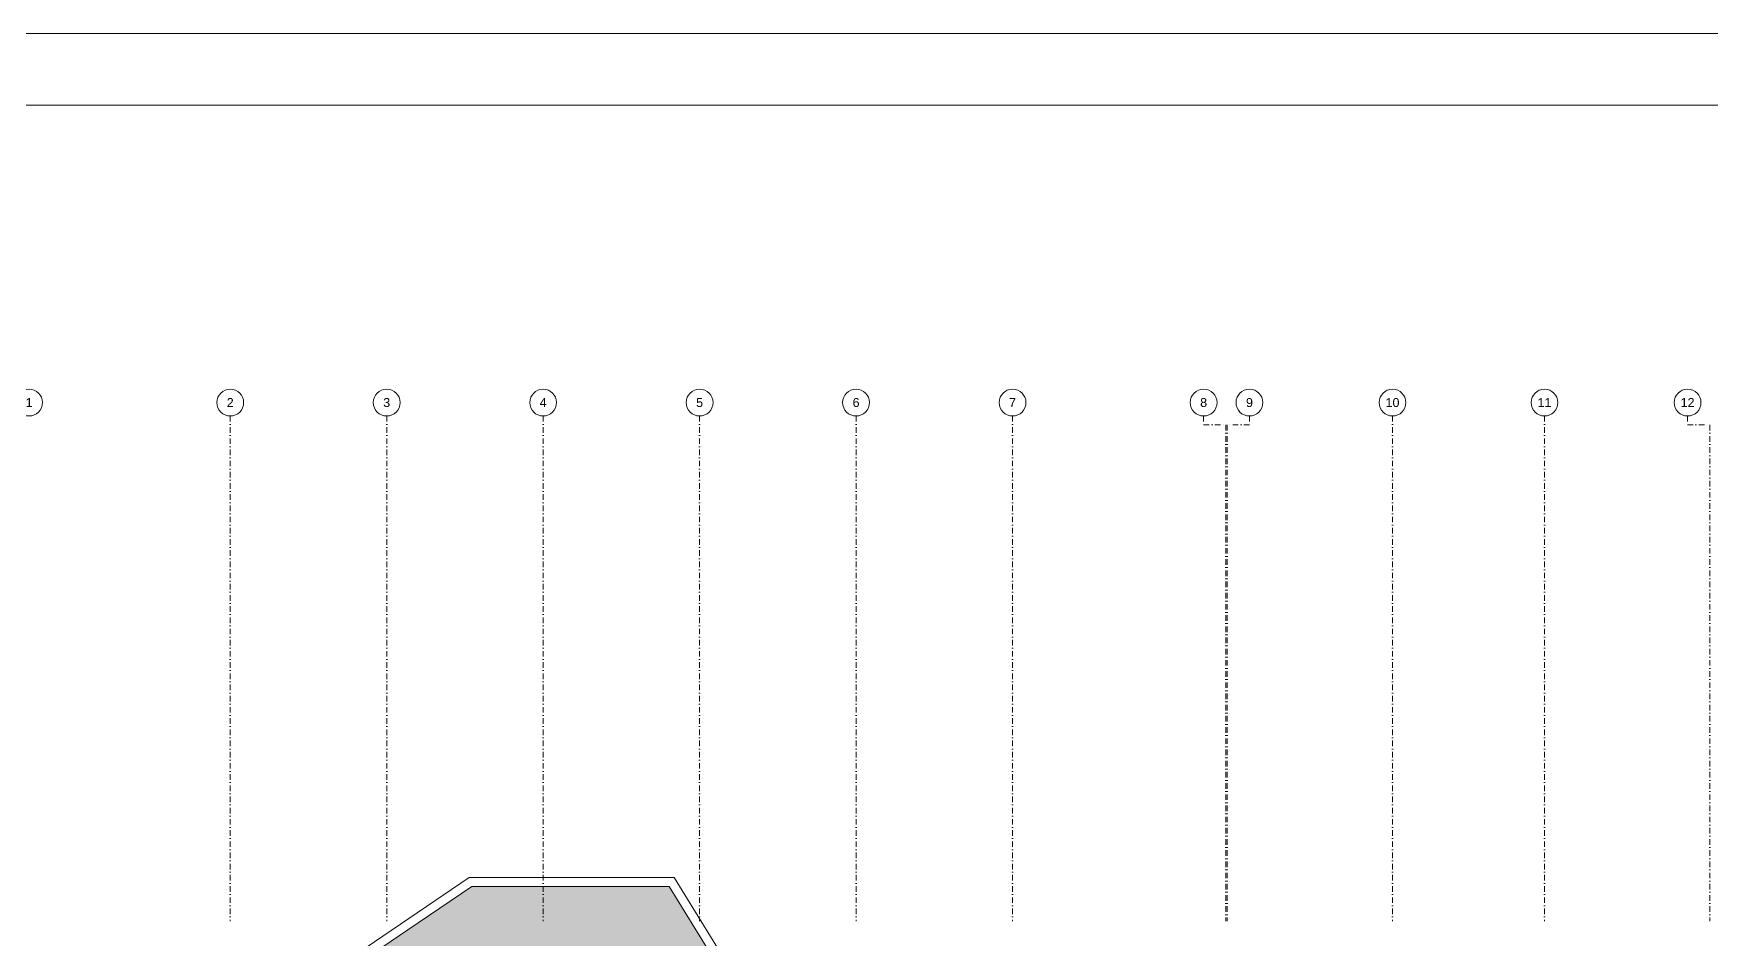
# Model space of a CAD drawing. Header units: metres. Extents: x -13194 to 152406, y -14653 to 29421.
# Drawn here: x 28020 to 35522, y 8552 to 12601 of the extents above; entities that cross this region are included whole.
import ezdxf
from ezdxf.enums import TextEntityAlignment as Align

# ---------------------------------------------------------------- set-up
doc = ezdxf.new("R2010")
doc.units = ezdxf.units.M
doc.header["$LTSCALE"] = 100
doc.header["$MEASUREMENT"] = 0
doc.linetypes.add('DASHDOT2', pattern=[0.5, 0.25, -0.125, 0, -0.125])
doc.layers.get('0').update_dxf_attribs({"color": 9, "lineweight": 9})
for name, color, linetype, lineweight in [('01', 9, 'Continuous', 9), ('06D', 9, 'Continuous', 9), ('09', 9, 'Continuous', 9), ('21', 9, 'Continuous', 9), ('24', 9, 'DASHDOT2', 9), ('40A', 9, 'Continuous', 9)]:
    doc.layers.add(name, color=color, linetype=linetype, lineweight=lineweight)
doc.styles.add('Arial', font='arial.ttf', dxfattribs={"height": 2.5})

# ---------------------------------------------------------------- blocks, each defined once
blk = doc.blocks.new('0_aks')
at = {"linetype": 'Continuous'}
blk.add_circle((0, 0), 3, dxfattribs=at)
at = {"style": 'Arial'}
blk.add_attdef('AKS', text='', height=2, dxfattribs=at).set_placement((0, 0), align=Align.MIDDLE_CENTER)
blk = doc.blocks.new('p-akslar_yeni')
at = {"layer": '24'}
for points in [[(7315, 2315.1), (7315, 55)], [(8015, 2315.1), (8015, 55)], [(8715, 2315.1), (8715, 55)], [(9415, 2315.1), (9415, 55)], [(10115, 2315.1), (10115, 55)], [(10815, 2315.1), (10815, 55)], [(11670, 2315.1), (11670, 2275.1), (11770, 2275.1), (11770, 55)], [(11875, 2315.1), (11875, 2275.1), (11775, 2275.1), (11775, 55)], [(12515, 2315.1), (12515, 2315.1), (12515, 55)], [(13195, 2315.1), (13195, 55)], [(13835, 2315.1), (13835, 2275.1), (13935, 2275.1), (13935, 55)]]:
    blk.add_lwpolyline(points, dxfattribs=at)
at = {"layer": '21', "xscale": 20, "yscale": 20, "zscale": 20}
for p, values in [((6415, 2375.1), {'AKS': '1'}), ((7315, 2375.1), {'AKS': '2'}), ((8015, 2375.1), {'AKS': '3'}), ((8715, 2375.1), {'AKS': '4'}), ((9415, 2375.1), {'AKS': '5'}), ((10115, 2375.1), {'AKS': '6'}), ((10815, 2375.1), {'AKS': '7'}), ((11670, 2375.1), {'AKS': '8'}), ((11875, 2375.1), {'AKS': '9'}), ((12515, 2375.1), {'AKS': '10'}), ((13195, 2375.1), {'AKS': '11'}), ((13835, 2375.1), {'AKS': '12'})]:
    blk.add_blockref('0_aks', p, dxfattribs=at).add_auto_attribs(values)
blk = doc.blocks.new('2.Bod.Ara.Sitatik Elk.')
at = {"layer": '01'}
for points in [[(3694.6, -1194.2), (2863.6, 154.4), (1981.2, 154.4), (1695, -40), (1695, -40), (60, -1150.3)], [(0, -1142.7), (1968.9, 194.4), (2885.9, 194.4), (3720.3, -1159.7), (4764.2, -1436.6), (6627.6, -2094.7), (9049.1, -3181.3)]]:
    blk.add_lwpolyline(points, dxfattribs=at)

msp = doc.modelspace()

# ---------------------------------------------------------------- hatches: boundary and pattern name
at = {"layer": '09'}
h = msp.add_hatch(dxfattribs=at)
h.set_pattern_fill('DOTS', color=254, scale=500, style=0)
h.paths.add_polyline_path([(36440, 0), (35520, 0), (35525, 3280), (34820, 3280), (34820, 2400), (34470, 2400), (34470, 3000), (34820, 3000), (34820, 3280), (35525, 3280), (35525, 4080), (36440, 4080), (36440, 4815), (37107.6, 4815), (37126.2, 4852.7), (37840, 4695.3), (37840, 5012.9), (37032, 5412.5), (34612.7, 6498.2), (32733, 7160.3), (31694.6, 7435.8), (30863.6, 8784.4), (29981.2, 8784.4), (28060, 7479.7), (28040, 7466.1), (28040, 6780), (28745, 6780), (28745, 6430), (28040, 6430), (28040, 0), (28040, -500), (36440, -500)])
h.paths.add_polyline_path([(31660, 2400), (32440, 2400), (32440, 4080), (31660, 4080)], flags=16)
h.paths.add_polyline_path([(32380, 4800), (32381.6, 4800), (32381.6, 5000), (32385.5, 5000), (32385.5, 5350), (32380, 5350)], flags=16)
h.paths.add_polyline_path([(29210, 2690), (28860, 2690), (28860, 3280), (29210, 3280)], flags=16)
h.paths.add_polyline_path([(33355, 6040), (32690, 6040), (32690, 6390), (33355, 6390), (33355, 6670)], flags=16)

# ---------------------------------------------------------------- linework, layer by layer
at = {"layer": '40A'}
for points in [[(46159.3, -4218.6), (18159.3, -4218.6), (18159.3, 12601.4), (46159.3, 12601.4)], [(46159.3, -4218.6), (18159.3, -4218.6), (18159.3, 12601.4), (46159.3, 12601.4)], [(18479.3, 12281.4), (43999.5, 12281.4), (43999.5, -3898.6), (18479.3, -3898.6)], [(18479.3, 12281.4), (43999.5, 12281.4), (43999.5, -3898.6), (18479.3, -3898.6)]]:
    msp.add_lwpolyline(points, close=True, dxfattribs=at)

# ---------------------------------------------------------------- block references
at = {"layer": '06D'}
msp.add_blockref('2.Bod.Ara.Sitatik Elk.', (28000, 8630), dxfattribs=at)
at = {"layer": '24'}
msp.add_blockref('p-akslar_yeni', (21585, 8575), dxfattribs=at)

doc.saveas('drawing.dxf')
